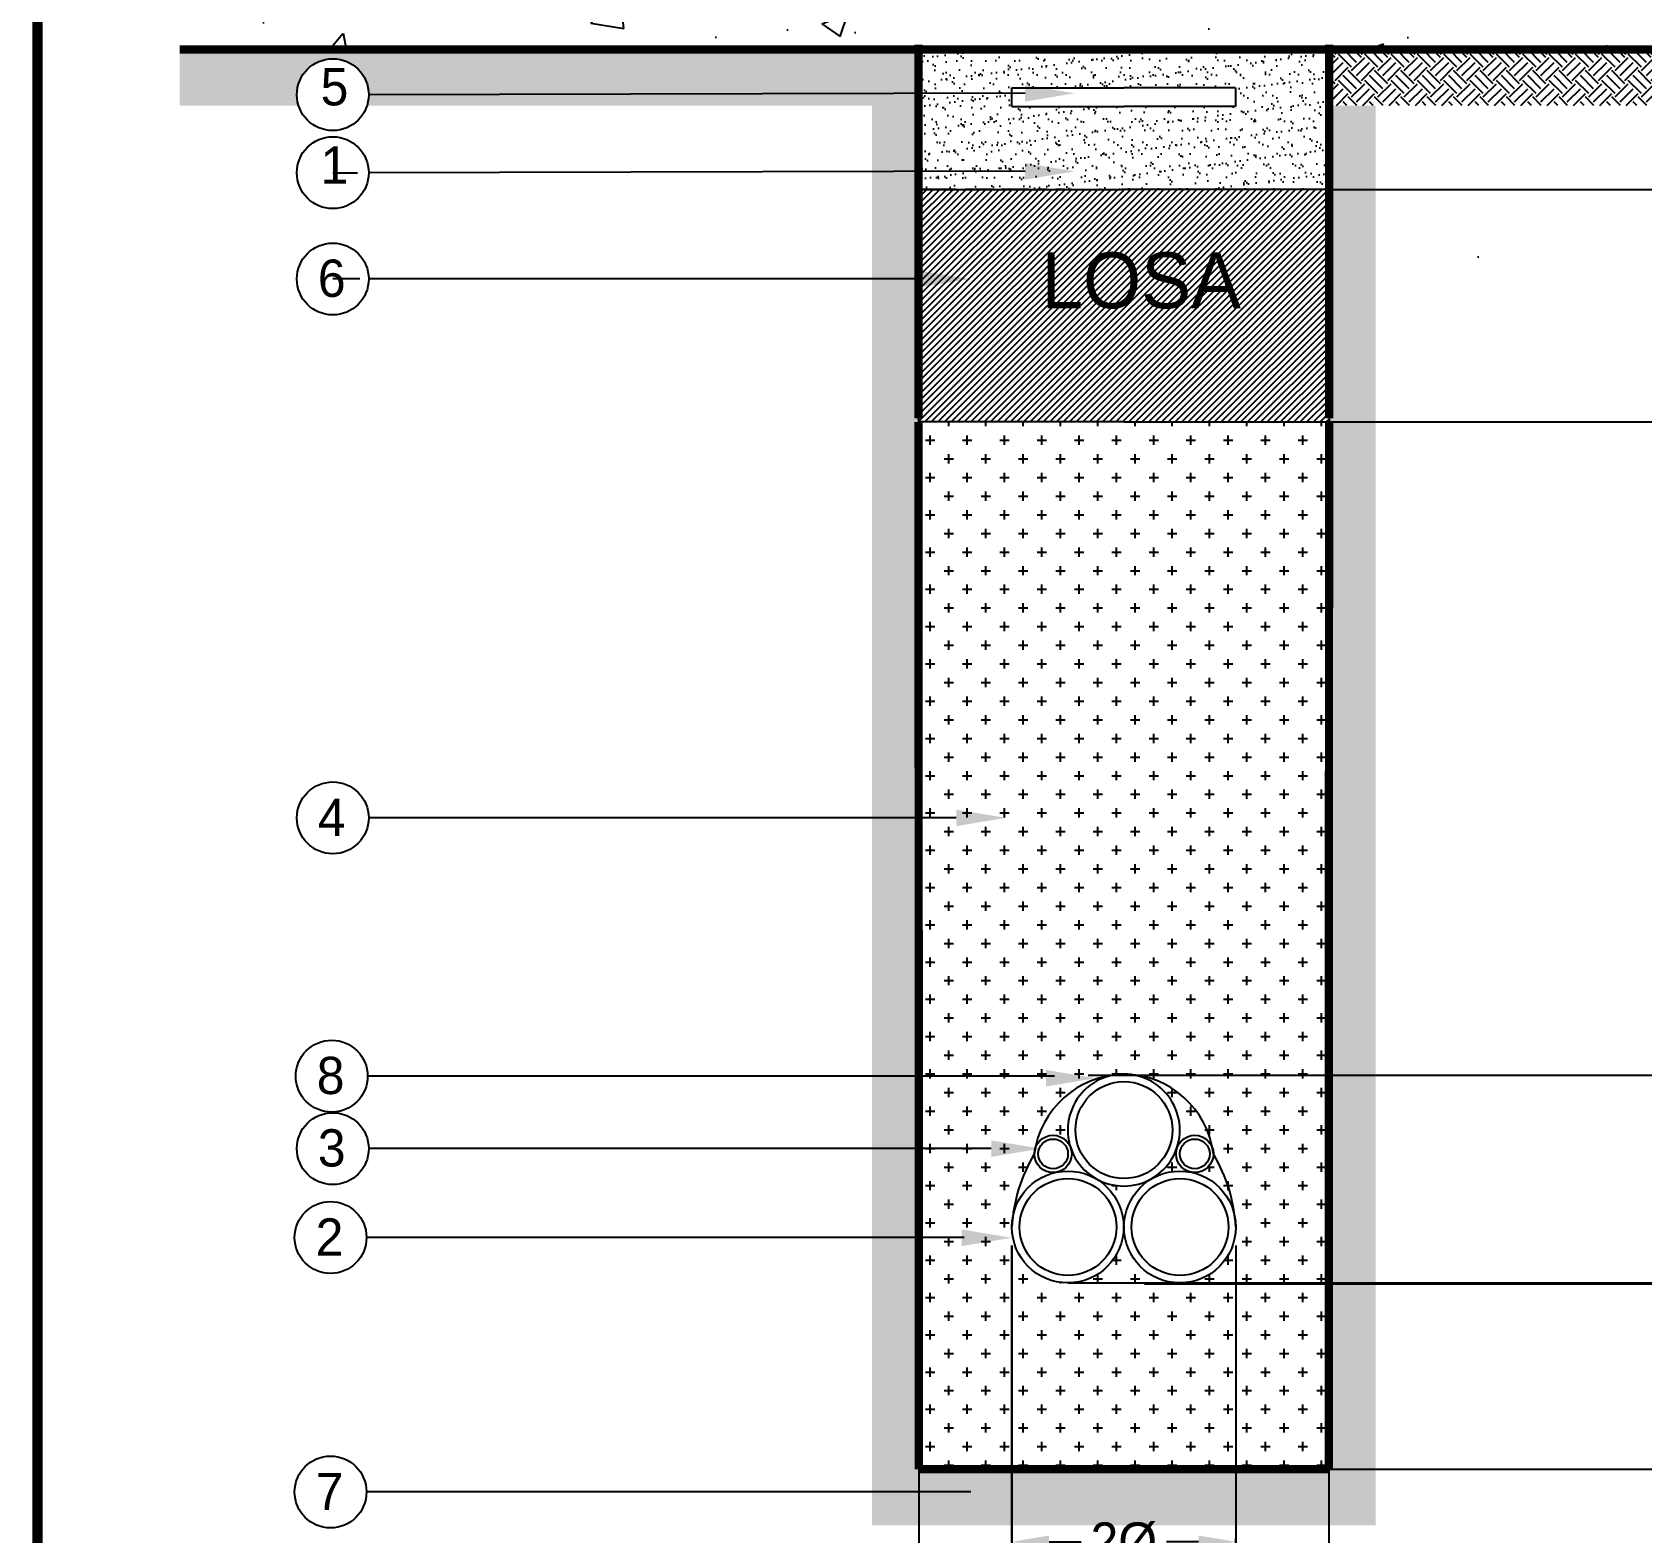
# Model space of a CAD drawing. Header units: inches. Extents: x 97 to 1398, y 97 to 1923.
# Drawn here: x 97 to 961, y 708 to 1514 of the extents above; entities that cross this region are included whole.
import ezdxf

# ---------------------------------------------------------------- set-up
doc = ezdxf.new("R2010")
doc.units = ezdxf.units.IN
doc.header["$MEASUREMENT"] = 0
doc.layers.get('0').update_dxf_attribs({"color": 3})
doc.layers.get('Defpoints').update_dxf_attribs({"color": 50})
for name, color, linetype in [('Arena', 33, 'Continuous'), ('Cepa', 6, 'Continuous'), ('Cinta', 52, 'Continuous'), ('Dimensiones', 7, 'Continuous'), ('Ductos', 30, 'Continuous'), ('Flejes', 4, 'Continuous'), ('Loza', 3, 'Continuous'), ('Marco', 7, 'Continuous'), ('Textos', 7, 'Continuous'), ('Tierra', 34, 'Continuous')]:
    doc.layers.add(name, color=color, linetype=linetype)
doc.styles.get("Standard").update_dxf_attribs({"font": ''})
doc.styles.get('Standard').set_extended_font_data('Zurich Ex BT')
doc.dimstyles.get("Standard").update_dxf_attribs({"dimtxt": 9, "dimasz": 20, "dimexe": 1.8, "dimexo": 0.0625, "dimgap": 2, "dimtad": 0, "dimtih": 1, "dimtoh": 1, "dimdec": 0, "dimzin": 0, "dimdsep": 46, "dimtxsty": 'Standard', "dimcen": 0.09, "dimadec": 0, "dimazin": 0, "dimtfac": 1, "dimtdec": 0, "dimtofl": 0, "dimtmove": 0, "dimatfit": 3, "dimfxl": 0, "dimtolj": 1, "dimtzin": 0, "dimarcsym": 0})
pattern_1 = [(45, (216.485, -605.375), (9e-16, 14.142136), [10, -10]), (45, (213.833, -602.724), (9e-16, 14.142136), [10, -10]), (45, (211.182, -600.072), (9e-16, 14.142136), [10, -10]), (135, (211.182, -598.304), (-14.142136, 2e-15), [10, -10]), (135, (213.833, -595.653), (-14.142136, 2e-15), [10, -10]), (135, (216.485, -593.001), (-14.142136, 2e-15), [10, -10])]

# ---------------------------------------------------------------- blocks, each defined once
blk = doc.blocks.new('*D15')
at = {"layer": 'Defpoints', "color": 0}
for p in [(572.94, 862.64), (622.83, 862.64), (622.83, 687.03)]:
    blk.add_point(p, dxfattribs=at)
at = {"layer": 'Dimensiones', "color": 0, "lineweight": -2}
for p, q in [((572.94, 862.58), (572.94, 685.23)), ((622.83, 862.58), (622.83, 685.23)), ((562.94, 687.03), (552.94, 687.03)), ((632.83, 687.03), (642.83, 687.03))]:
    blk.add_line(p, q, dxfattribs=at)
at = {"layer": 'Dimensiones', "color": 0}
for points in [[(562.94, 688.69), (562.94, 685.36), (572.94, 687.03)], [(632.83, 688.69), (632.83, 685.36), (622.83, 687.03)]]:
    blk.add_solid(points, dxfattribs=at)
at = {"layer": 'Dimensiones', "color": 0, "insert": (597.88, 687.03), "char_height": 20, "attachment_point": 5}
blk.add_mtext('\\A1;50', dxfattribs=at)
blk = doc.blocks.new('*D16')
at = {"layer": 'Defpoints', "color": 0}
for p in [(743.11, 862.64), (793, 862.64), (743.11, 686.33)]:
    blk.add_point(p, dxfattribs=at)
at = {"layer": 'Dimensiones', "color": 0, "lineweight": -2}
for p, q in [((743.11, 862.58), (743.11, 684.53)), ((793, 862.58), (793, 684.53)), ((733.11, 686.33), (723.11, 686.33)), ((803, 686.33), (813, 686.33))]:
    blk.add_line(p, q, dxfattribs=at)
at = {"layer": 'Dimensiones', "color": 0}
for points in [[(733.11, 688), (733.11, 684.67), (743.11, 686.33)], [(803, 688), (803, 684.67), (793, 686.33)]]:
    blk.add_solid(points, dxfattribs=at)
at = {"layer": 'Dimensiones', "color": 0, "insert": (768.05, 686.33), "char_height": 20, "attachment_point": 5}
blk.add_mtext('\\A1;50', dxfattribs=at)
blk = doc.blocks.new('*D17')
at = {"layer": 'Defpoints', "color": 0}
for p in [(1189.57, 1604.23), (793.11, 1304.45), (1311.18, 1304.45)]:
    blk.add_point(p, dxfattribs=at)
at = {"layer": 'Dimensiones', "color": 0, "lineweight": -2}
for p, q in [((1189.63, 1604.23), (1312.98, 1604.23)), ((1311.18, 1584.23), (1311.18, 1477.67)), ((1311.18, 1324.45), (1311.18, 1453.33)), ((793.17, 1304.45), (1312.98, 1304.45))]:
    blk.add_line(p, q, dxfattribs=at)
at = {"layer": 'Dimensiones', "color": 0}
for points in [[(1307.85, 1584.23), (1314.51, 1584.23), (1311.18, 1604.23)], [(1307.85, 1324.45), (1314.51, 1324.45), (1311.18, 1304.45)]]:
    blk.add_solid(points, dxfattribs=at)
at = {"layer": 'Dimensiones', "color": 0, "insert": (1311.18, 1465.5), "char_height": 20, "attachment_point": 5}
blk.add_mtext('\\A1;300', dxfattribs=at)
blk = doc.blocks.new('*D18')
at = {"layer": 'Defpoints', "color": 0}
for p in [(793.11, 1429.25), (793.17, 1304.45), (1190.69, 1304.45)]:
    blk.add_point(p, dxfattribs=at)
at = {"layer": 'Dimensiones', "color": 0, "lineweight": -2}
for p, q in [((793.17, 1429.25), (1192.49, 1429.25)), ((1190.69, 1409.25), (1190.69, 1391.02)), ((1190.69, 1324.45), (1190.69, 1366.68)), ((793.23, 1304.45), (1192.49, 1304.45))]:
    blk.add_line(p, q, dxfattribs=at)
at = {"layer": 'Dimensiones', "color": 0}
for points in [[(1187.36, 1409.25), (1194.03, 1409.25), (1190.69, 1429.25)], [(1187.36, 1324.45), (1194.03, 1324.45), (1190.69, 1304.45)]]:
    blk.add_solid(points, dxfattribs=at)
at = {"layer": 'Dimensiones', "color": 0, "insert": (1190.69, 1378.85), "char_height": 20, "attachment_point": 5}
blk.add_mtext('\\A1;125', dxfattribs=at)
blk = doc.blocks.new('*D21')
at = {"layer": 'Defpoints', "color": 0}
for p in [(663.81, 953.99), (694.02, 841.99), (1312.41, 841.99)]:
    blk.add_point(p, dxfattribs=at)
at = {"layer": 'Dimensiones', "color": 0, "lineweight": -2}
for p, q in [((663.87, 953.99), (1314.21, 953.99)), ((1312.41, 933.99), (1312.41, 911.31)), ((1312.41, 861.99), (1312.41, 884.68)), ((694.08, 841.99), (1314.21, 841.99))]:
    blk.add_line(p, q, dxfattribs=at)
at = {"layer": 'Dimensiones', "color": 0}
for points in [[(1309.08, 933.99), (1315.74, 933.99), (1312.41, 953.99)], [(1309.08, 861.99), (1315.74, 861.99), (1312.41, 841.99)]]:
    blk.add_solid(points, dxfattribs=at)
at = {"layer": 'Dimensiones', "color": 0, "insert": (1312.41, 897.99), "char_height": 20, "attachment_point": 5}
blk.add_mtext('\\A1;1.866 Ø', dxfattribs=at)
blk = doc.blocks.new('*D22')
at = {"layer": 'Defpoints', "color": 0}
for p in [(683.03, 842.45), (792.97, 742.45), (1310.76, 742.45)]:
    blk.add_point(p, dxfattribs=at)
at = {"layer": 'Dimensiones', "color": 0, "lineweight": -2}
for p, q in [((683.09, 842.45), (1312.56, 842.45)), ((1310.76, 822.45), (1310.76, 804.61)), ((1310.76, 762.45), (1310.76, 780.28)), ((793.03, 742.45), (1312.56, 742.45))]:
    blk.add_line(p, q, dxfattribs=at)
at = {"layer": 'Dimensiones', "color": 0}
for points in [[(1307.43, 822.45), (1314.1, 822.45), (1310.76, 842.45)], [(1307.43, 762.45), (1314.1, 762.45), (1310.76, 742.45)]]:
    blk.add_solid(points, dxfattribs=at)
at = {"layer": 'Dimensiones', "color": 0, "insert": (1310.76, 792.45), "char_height": 20, "attachment_point": 5}
blk.add_mtext('\\A1;100', dxfattribs=at)
blk = doc.blocks.new('*D24')
at = {"layer": 'Defpoints', "color": 0}
for p in [(743.11, 703.56), (622.83, 694.08), (743.11, 694.08)]:
    blk.add_point(p, dxfattribs=at)
at = {"layer": 'Dimensiones', "color": 0, "lineweight": -2}
for p, q in [((622.83, 694.15), (622.83, 705.36)), ((642.83, 703.56), (660.13, 703.56)), ((723.11, 703.56), (705.8, 703.56)), ((743.11, 694.15), (743.11, 705.36))]:
    blk.add_line(p, q, dxfattribs=at)
at = {"layer": 'Dimensiones', "color": 0}
for points in [[(642.83, 706.89), (642.83, 700.23), (622.83, 703.56)], [(723.11, 706.89), (723.11, 700.23), (743.11, 703.56)]]:
    blk.add_solid(points, dxfattribs=at)
at = {"layer": 'Dimensiones', "color": 0, "insert": (682.97, 703.56), "char_height": 20, "attachment_point": 5}
blk.add_mtext('\\A1;2Ø', dxfattribs=at)
blk = doc.blocks.new('MARCO')
at = {"layer": 'Marco', "const_width": 5.6}
blk.add_lwpolyline([(0, 0), (0, 1820), (1295, 1820), (1295, 0)], close=True, dxfattribs=at)
blk = doc.blocks.new('marco y Logo')
blk.add_blockref('MARCO', (100, 100))

msp = doc.modelspace()

# ---------------------------------------------------------------- hatches: boundary and pattern name
at = {"layer": 'Arena'}
h = msp.add_hatch(dxfattribs=at)
h.set_pattern_fill('CROSS', color=256, scale=40, style=0)
h.set_pattern_definition([(0, (216.485, -605.375), (10, 10), [5, -15]), (90, (218.985, -607.875), (-10, 10), [5, -15])])
h.paths.add_polyline_path([(682.97, 742.45), (792.97, 742.45), (793.11, 1304.45), (682.97, 1304.45), (572.83, 1304.45), (572.97, 742.45)])
h.paths.add_polyline_path([(622.9, 872.45, -1), (682.9, 872.45, -1)], flags=16)
h.paths.add_polyline_path([(683.04, 872.45, -1), (743.04, 872.45, -1)], flags=16)
h.paths.add_polyline_path([(654.62, 914.44, -0.070353), (655.01, 911.67, -1), (635.01, 911.67, -0.830425), (654.34, 915.28, -0.509022), (682.97, 954.45, -1.002086), (682.97, 894.45, -0.318369)], flags=16)
h.paths.add_polyline_path([(711.05, 911.67, -1), (731.05, 911.67, -1)], flags=16)
edge = h.paths.add_edge_path(flags=0)
edge.add_arc((683.03, 924.45), 26, 0, 180)
edge.add_arc((683.03, 924.45), 26, 180, 360)
edge = h.paths.add_edge_path(flags=0)
edge.add_arc((683.03, 924.45), 26, 0, 180)
edge.add_arc((683.03, 924.45), 26, 180, 360)
edge = h.paths.add_edge_path(flags=0)
edge.add_arc((653.02, 872.45), 26, 180, 360)
edge.add_arc((653.02, 872.45), 26, 0, 180)
edge = h.paths.add_edge_path(flags=0)
edge.add_arc((653.02, 872.45), 26, 180, 360)
edge.add_arc((653.02, 872.45), 26, 0, 180)
edge = h.paths.add_edge_path(flags=0)
edge.add_arc((713.13, 872.45), 26, 0, 180)
edge.add_arc((713.13, 872.45), 26, 180, 360)
edge = h.paths.add_edge_path(flags=0)
edge.add_arc((713.13, 872.45), 26, 0, 180)
edge.add_arc((713.13, 872.45), 26, 180, 360)
edge = h.paths.add_edge_path(flags=0)
edge.add_arc((721.05, 911.67), 8, 180, 360)
edge.add_arc((721.05, 911.67), 8, 0, 180)
edge = h.paths.add_edge_path(flags=0)
edge.add_arc((721.05, 911.67), 8, 180, 360)
edge.add_arc((721.05, 911.67), 8, 0, 180)
edge = h.paths.add_edge_path(flags=0)
edge.add_arc((645.01, 911.67), 8, 180, 360)
edge.add_arc((645.01, 911.67), 8, 0, 180)
edge = h.paths.add_edge_path(flags=0)
edge.add_arc((645.01, 911.67), 8, 180, 360)
edge.add_arc((645.01, 911.67), 8, 0, 180)
at = {"layer": 'Dimensiones'}
h = msp.add_hatch(dxfattribs=at)
h.set_pattern_fill('AR-CONC', color=256, scale=20, style=0)
h.set_pattern_definition([(50, (-2165.87, 85.22), (143.452, -12.5504), [15, -165]), (355, (-2165.87, 85.22), (-27.75, 150.4384), [12, -132]), (100.4514, (-2153.91, 84.17), (115.702, 137.888), [12.748, -140.2284]), (46.184, (-2165.87, 125.22), (213.448, -33.104), [22.5, -247.5]), (96.6356, (-2148.08, 122.46), (186.933, 194.824), [19.122, -210.343]), (351.184, (-2165.87, 125.22), (186.932, 194.824), [18, -198]), (21, (-2145.87, 115.22), (119.3814, -80.5238), [15, -165]), (326, (-2145.87, 115.22), (48.663, 145.03), [12, -132]), (71.4514, (-2135.92, 108.51), (168.0445, 64.506), [12.748, -140.2284]), (37.5, (-2165.87, 85.22), (2.432, 66.5788), [0, -130.4, 0, -134, 0, -132.5]), (7.5, (-2165.87, 85.22), (52.6139, 78.8823), [0, -76.4, 0, -127.4, 0, -50.5]), (327.5, (-2210.47, 85.22), (106.7645, -4.511), [0, -50, 0, -156, 0, -207]), (317.5, (-2230.47, 85.22), (116.6372, 20.021), [0, -65, 0, -103.6, 0, -147])])
edge = h.paths.add_edge_path()
edge.add_line((572.83, 1504.23), (793.11, 1504.23))
edge.add_line((572.83, 1504.23), (176.36, 1504.23))
edge.add_line((793.11, 1504.23), (1189.57, 1504.23))
edge.add_line((176.36, 1604.23), (682.97, 1604.23))
edge.add_line((176.11, 1501.02), (176.11, 1532.21))
edge.add_line((176.11, 1532.21), (151.27, 1547.02))
edge.add_line((151.27, 1547.02), (199.13, 1547.02))
edge.add_line((199.13, 1547.02), (176.51, 1568.14))
edge.add_line((176.51, 1568.14), (176.51, 1601.24))
edge.add_line((1189.57, 1604.23), (682.97, 1604.23))
edge.add_line((1190.04, 1504.01), (1190.04, 1535.21))
edge.add_line((1190.04, 1535.21), (1214.88, 1550.02))
edge.add_line((1214.88, 1550.02), (1167.02, 1550.02))
edge.add_line((1167.02, 1550.02), (1189.63, 1571.13))
edge.add_line((1189.63, 1571.13), (1189.63, 1604.23))
h.paths.add_polyline_path([(1189.35, 1580.39), (1340.97, 1580.39), (1340.97, 1553.39), (1189.35, 1553.39)], flags=9)
h.paths.add_polyline_path([(1277.62, 1480.67), (1344.74, 1480.67), (1344.74, 1450.33), (1277.62, 1450.33)], flags=9)
h = msp.add_hatch(dxfattribs=at)
h.set_pattern_fill('AR-SAND', color=256, scale=5, style=0)
h.paths.add_polyline_path([(682.97, 1473.64), (622.97, 1473.64), (622.97, 1480.8), (572.83, 1480.69), (572.83, 1429.25), (681.7, 1429.25), (793.11, 1429.25), (793.11, 1504.23), (572.83, 1504.23), (572.83, 1480.69), (622.97, 1480.8), (622.97, 1483.64), (682.97, 1483.64), (742.97, 1483.64), (742.97, 1473.64)])
at = {"layer": 'Loza'}
h = msp.add_hatch(dxfattribs=at)
h.set_pattern_fill('ANSI31', color=256, scale=20, style=0)
h.paths.add_polyline_path([(793.11, 1429.25), (681.7, 1429.25), (572.83, 1429.25), (572.83, 1304.45), (682.97, 1304.45), (793.11, 1304.45)])
h.paths.add_polyline_path([(621.18, 1402.96), (763.4, 1402.96), (763.4, 1356.96), (621.18, 1356.96)], flags=24)
at = {"layer": 'Tierra'}
h = msp.add_hatch(dxfattribs=at)
h.set_pattern_fill('EARTH', color=256, scale=40, angle=45, style=0)
h.set_pattern_definition(pattern_1)
h.paths.add_polyline_path([(682.97, 742.45), (622.83, 742.45), (622.83, 712.45), (682.97, 712.45)])
h.paths.add_polyline_path([(622.83, 742.45), (572.97, 742.45), (572.83, 742.45), (572.83, 876), (547.83, 876), (547.83, 712.45), (622.83, 712.45)])
h.paths.add_polyline_path([(572.83, 1040.44), (547.83, 1040.44), (547.83, 876), (572.83, 876)])
h.paths.add_polyline_path([(572.83, 1143.05), (547.83, 1143.05), (547.83, 1040.44), (572.83, 1040.44)])
h.paths.add_polyline_path([(572.83, 1205.26), (547.83, 1205.26), (547.83, 1143.05), (572.83, 1143.05)])
h.paths.add_polyline_path([(572.83, 1381.15), (547.83, 1381.15), (547.83, 1205.26), (572.83, 1205.26)])
h.paths.add_polyline_path([(572.83, 1438.8), (547.83, 1438.75), (547.83, 1381.15), (572.83, 1381.15)])
h.paths.add_polyline_path([(572.83, 1480.69), (277.78, 1480.05, -0.076823), (276.88, 1474.23), (547.83, 1474.23), (547.83, 1438.75), (572.83, 1438.8)])
h.paths.add_polyline_path([(572.83, 1504.23), (176.36, 1504.23), (176.36, 1474.23), (240.12, 1474.23, -0.076817), (239.22, 1480.05, -0.999988), (277.78, 1480.05), (572.83, 1480.69)])
h = msp.add_hatch(dxfattribs=at)
h.set_pattern_fill('EARTH', color=256, scale=40, angle=45, style=0)
h.set_pattern_definition(pattern_1)
h.paths.add_polyline_path([(1189.57, 1504.23), (793.11, 1504.23), (793.11, 1474.23), (1189.57, 1474.23)])
h = msp.add_hatch(dxfattribs=at)
h.set_pattern_fill('EARTH', color=256, scale=40, angle=45, style=0)
h.set_pattern_definition([(135, (1149.45, -605.375), (-9e-16, 14.142136), [10, -10]), (135, (1152.101, -602.724), (-9e-16, 14.142136), [10, -10]), (135, (1154.753, -600.072), (-9e-16, 14.142136), [10, -10]), (45, (1154.753, -598.304), (14.142136, 2e-15), [10, -10]), (45, (1152.101, -595.653), (14.142136, 2e-15), [10, -10]), (45, (1149.45, -593.001), (14.142136, 2e-15), [10, -10])])
h.paths.add_polyline_path([(682.97, 742.45), (743.11, 742.45), (743.11, 712.45), (682.97, 712.45)])
h.paths.add_polyline_path([(743.11, 742.45), (792.97, 742.45), (793.11, 742.45), (793.11, 876), (818.11, 876), (818.11, 712.45), (743.11, 712.45)])
h.paths.add_polyline_path([(793.11, 1040.44), (818.11, 1040.44), (818.11, 876), (793.11, 876)])
h.paths.add_polyline_path([(793.11, 1143.05), (818.11, 1143.05), (818.11, 1040.44), (793.11, 1040.44)])
h.paths.add_polyline_path([(793.11, 1205.26), (818.11, 1205.26), (818.11, 1143.05), (793.11, 1143.05)])
h.paths.add_polyline_path([(793.11, 1381.15), (818.11, 1381.15), (818.11, 1205.26), (793.11, 1205.26)])
h.paths.add_polyline_path([(793.11, 1438.8), (818.11, 1438.75), (818.11, 1381.15), (793.11, 1381.15)])
h.paths.add_polyline_path([(818.11, 1474.23), (793.11, 1474.23), (793.11, 1438.8), (818.11, 1438.75)])

# ---------------------------------------------------------------- linework, layer by layer
for p, q in [((572.83, 1504.23), (176.36, 1504.23)), ((572.83, 1504.23), (572.83, 742.45)), ((793.11, 1504.23), (793.11, 742.45)), ((793.11, 1504.23), (1189.57, 1504.23)), ((572.83, 1429.25), (572.83, 1305.67)), ((593.05, 1429.25), (572.83, 1429.25)), ((572.83, 1429.25), (681.7, 1429.25)), ((612.49, 1429.25), (597.91, 1429.25)), ((631.94, 1429.25), (617.36, 1429.25)), ((641.67, 1429.25), (636.8, 1429.25)), ((651.39, 1429.25), (646.53, 1429.25)), ((680.79, 1429.25), (680.44, 1429.25)), ((794.24, 1429.25), (681.7, 1429.25)), ((685.14, 1429.25), (685.5, 1429.25)), ((872.83, 1393.1), (873.5, 1393.1)), ((572.83, 1304.45), (572.83, 1304.25)), ((682.97, 1304.45), (572.83, 1304.45)), ((682.97, 1304.45), (793.11, 1304.45)), ((572.83, 1280.8), (572.83, 1280.8)), ((572.83, 1280.8), (572.83, 1196.53)), ((793.11, 1280.8), (793.11, 1280.8)), ((793.11, 1280.8), (793.11, 1196.53)), ((572.97, 742.45), (572.94, 862.64)), ((792.97, 742.45), (793, 862.64)), ((663.47, 742.45), (572.83, 742.45)), ((572.97, 742.45), (663.47, 742.45)), ((682.97, 742.45), (572.97, 742.45)), ((682.97, 742.45), (792.97, 742.45)), ((702.47, 742.45), (793.11, 742.45)), ((792.97, 742.45), (702.47, 742.45))]:
    msp.add_line(p, q)
at = {"linetype": 'Continuous'}
for p, q in [((572.83, 1305.67), (572.83, 1429.32)), ((572.83, 954.45), (572.83, 1304.45)), ((793.11, 954.45), (793.11, 1304.45)), ((572.83, 1197.68), (572.83, 1288.82)), ((793.11, 1197.68), (793.11, 1288.82)), ((563.88, 1267.99), (563.88, 1267.99)), ((802.06, 1267.99), (802.06, 1267.99)), ((572.83, 1188.47), (572.83, 1188.47)), ((563.88, 927.86), (563.88, 927.86)), ((802.06, 927.86), (802.06, 927.86))]:
    msp.add_line(p, q, dxfattribs=at)
msp.add_lwpolyline([(176.11, 1501.02, 0, 0, 0), (176.11, 1532.21, 0, 0, 0), (151.27, 1547.02, 0, 0, 0), (199.13, 1547.02, 0, 0, 0), (176.51, 1568.14, 0, 0, 0), (176.51, 1601.24, 4.45, 4.45, 0)], format="xyseb")
at = {"layer": 'Arena'}
for p, q in [((559.08, 838.99), (559.08, 838.99)), ((806.85, 838.99), (806.85, 838.99))]:
    msp.add_line(p, q, dxfattribs=at)
at = {"layer": 'Cepa', "const_width": 4.45}
for points in [[(176.36, 1504.23), (663.47, 1504.23)], [(682.83, 1504.23), (663.47, 1504.23)], [(1189.57, 1504.23), (682.97, 1504.23)], [(682.97, 742.45), (572.97, 742.45)], [(682.97, 742.45), (792.97, 742.45)]]:
    msp.add_lwpolyline(points, dxfattribs=at)
at = {"layer": 'Cepa', "linetype": 'Continuous', "const_width": 4.45}
for points in [[(572.83, 1506.95), (572.83, 1306.4)], [(793.11, 1506.95), (793.11, 1306.4)], [(572.83, 1304.45), (572.97, 742.45)], [(793.11, 1304.45), (792.97, 742.45)]]:
    msp.add_lwpolyline(points, dxfattribs=at)
at = {"layer": 'Cinta'}
for p, q in [((622.97, 1473.64), (622.97, 1483.64)), ((622.97, 1483.64), (682.97, 1483.64)), ((742.97, 1483.64), (682.97, 1483.64)), ((742.97, 1483.64), (742.97, 1473.64)), ((622.97, 1473.64), (682.97, 1473.64)), ((742.97, 1473.64), (682.97, 1473.64))]:
    msp.add_line(p, q, dxfattribs=at)
at = {"layer": 'Dimensiones'}
for p, q in [((572.83, 1504.23), (793.11, 1504.23)), ((622.83, 695.7), (622.83, 862.58)), ((713.04, 842.45), (1044.06, 842.45)), ((572.97, 742.38), (572.97, 648.32)), ((792.97, 742.38), (792.97, 648.32))]:
    msp.add_line(p, q, dxfattribs=at)
at = {"layer": 'Ductos'}
for centre, radius in [((683.03, 924.45), 26), ((645.01, 911.67), 10), ((645.01, 911.67), 8), ((721.05, 911.67), 10), ((721.05, 911.67), 8), ((652.9, 872.45), 30), ((653.02, 872.45), 26), ((713.04, 872.45), 30), ((713.13, 872.45), 26)]:
    msp.add_circle(centre, radius, dxfattribs=at)
for centre, start, end in [((682.9, 924.45), 89.88063, 270.11937), ((683.03, 924.45), 269.88063, 90.11937)]:
    msp.add_arc(centre, 30, start, end, dxfattribs=at)
at = {"layer": 'Flejes'}
msp.add_line((653.02, 842.45), (713.04, 842.45), dxfattribs=at)
for centre, radius, start, end in [((683.86, 905.04), 49.42, 91.1943, 172.28664), ((682.56, 905.58), 48.87, 7.15365, 89.04464), ((708.49, 867.72), 85.72, 149.15841, 176.84132), ((657.45, 867.72), 85.72, 3.15868, 30.84159)]:
    msp.add_arc(centre, radius, start, end, dxfattribs=at)
at = {"layer": 'Textos'}
for p, q in [((258.5, 1480.05), (258.5, 1480.05)), ((258.5, 1480.05), (258.5, 1480.05)), ((630, 1480.81), (277.57, 1480.05)), ((277.57, 1480.05), (277.78, 1480.05)), ((258.5, 1438.17), (271.71, 1438.17)), ((630, 1438.93), (277.57, 1438.17)), ((277.57, 1438.17), (277.78, 1438.17)), ((272.97, 1381.15), (258.5, 1381.15)), ((272.97, 1381.15), (258.5, 1381.15)), ((573.77, 1381.15), (277.78, 1381.15)), ((314.07, 1381.15), (277.78, 1381.15)), ((593.05, 1091.99), (277.78, 1091.99)), ((645.78, 953.38), (277.19, 953.38)), ((611.88, 914.49), (277.78, 914.49)), ((597.28, 866.82), (276.6, 866.82)), ((600.88, 730.26), (276.59, 730.26))]:
    msp.add_line(p, q, dxfattribs=at)
for centre in [(258.5, 1480.05), (258.5, 1438.17), (258.5, 1381.15), (258.5, 1091.99), (257.91, 953.38), (258.5, 914.49), (257.32, 866.82), (257.3, 730.26)]:
    msp.add_circle(centre, 19.28, dxfattribs=at)
for points in [[(630, 1485.25), (630, 1476.38), (656.61, 1480.81)], [(630, 1443.36), (630, 1434.49), (656.61, 1438.93)], [(573.77, 1385.59), (573.77, 1376.72), (600.38, 1381.15)], [(593.05, 1096.43), (593.05, 1087.56), (619.66, 1091.99)], [(641.26, 956.72), (641.26, 947.85), (667.87, 952.29)], [(611.81, 918.92), (611.81, 910.05), (638.42, 914.49)], [(596.05, 871.09), (596.05, 862.22), (622.66, 866.65)], [(600.88, 734.36), (600.88, 726.17), (625.45, 730.26)]]:
    msp.add_solid(points, dxfattribs=at)

# ---------------------------------------------------------------- block references
at = {"layer": 'Dimensiones'}
msp.add_blockref('marco y Logo', (0, 0), dxfattribs=at)

# ---------------------------------------------------------------- texts
at = {"insert": (692.29, 1395.46), "char_height": 30, "width": 97.9209, "attachment_point": 2}
msp.add_mtext('LOSA', dxfattribs=at)
at = {"insert": (850.02, 911.57), "char_height": 9, "attachment_point": 5}
msp.add_mtext('\\A1;', dxfattribs=at)
at = {"layer": 'Textos', "attachment_point": 5}
for s, insert, char_height in [('{\\fZurich BlkEx BT|b0|i0|c0|p34;5}', (259.41, 1484.17), 20.0119), ('{\\fZurich BlkEx BT|b0|i0|c0|p34;1}', (259.41, 1442.28), 20.0119), ('6', (257.92, 1381.41), 20.01), ('4', (257.92, 1092.26), 20.01), ('8', (257.33, 953.64), 20.01), ('3', (257.92, 914.75), 20.01), ('2', (256.74, 867.08), 20.01), ('7', (256.73, 730.52), 20.01)]:
    msp.add_mtext(s, dxfattribs=dict(at, insert=insert, char_height=char_height))

# ---------------------------------------------------------------- dimensions: what is measured, and where the dimension line sits
at = {"layer": 'Dimensiones'}
for base, p1, p2, angle, override, picture, middle in [((1311.18, 1304.45), (1189.57, 1604.23), (793.11, 1304.45), 90, {"dimtxt": 20}, '*D17', (1311.18, 1465.5)), ((1190.69, 1304.45), (793.11, 1429.25), (793.17, 1304.45), 90, {"dimtxt": 20}, '*D18', (1190.69, 1378.85)), ((743.11, 686.33), (793, 862.64), (743.11, 862.64), 180, {"dimtxt": 20, "dimasz": 10}, '*D16', (768.05, 686.33))]:
    dim = msp.add_linear_dim(base=base, p1=p1, p2=p2, angle=angle, dimstyle='Standard', override=override, dxfattribs=at)
    dim.commit()
    dim.dimension.update_dxf_attribs({"geometry": picture, "text_midpoint": middle, "dimtype": 160})
dim = msp.add_linear_dim(base=(1312.41, 841.99), p1=(663.81, 953.99), p2=(694.02, 841.99), angle=90, text='1.866 Ø', dimstyle='Standard', override={"dimtxt": 20}, dxfattribs=at)
dim.commit()
dim.dimension.update_dxf_attribs({"geometry": '*D21', "text_midpoint": (1312.41, 897.99), "dimtype": 160})
dim = msp.add_linear_dim(base=(622.83, 687.03), p1=(572.94, 862.64), p2=(622.83, 862.64), dimstyle='Standard', override={"dimtxt": 20, "dimasz": 10}, dxfattribs=at)
dim.commit()
dim.dimension.update_dxf_attribs({"geometry": '*D15', "text_midpoint": (597.88, 687.03), "dimtype": 160})
dim = msp.add_linear_dim(base=(1310.76, 742.45), p1=(683.03, 842.45), p2=(792.97, 742.45), angle=90, dimstyle='Standard', override={"dimtxt": 20}, dxfattribs=at)
dim.commit()
dim.dimension.update_dxf_attribs({"geometry": '*D22', "text_midpoint": (1310.76, 792.45)})
dim = msp.add_linear_dim(base=(743.11, 703.56), p1=(622.83, 694.08), p2=(743.11, 694.08), text='2Ø', dimstyle='Standard', override={"dimtxt": 20}, dxfattribs=at)
dim.commit()
dim.dimension.update_dxf_attribs({"geometry": '*D24', "text_midpoint": (682.97, 703.56)})

doc.saveas('drawing.dxf')
